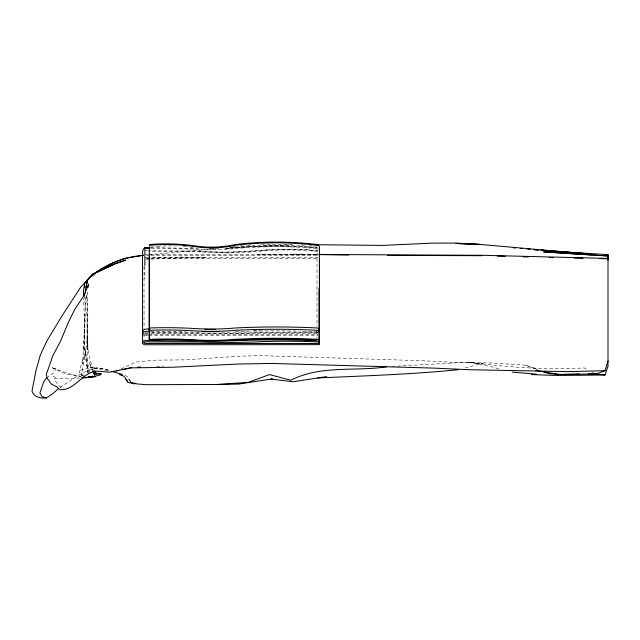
<?xml version="1.0" encoding="UTF-8"?>
<svg xmlns="http://www.w3.org/2000/svg" width="640" height="640" viewBox="0 0 640 640"><rect width="100%" height="100%" fill="white"/><g stroke="black" fill="none" stroke-linecap="round" stroke-linejoin="round"><path stroke-width="0.48" stroke-dasharray="3.2 2.4" d="M85.328 297.192C86.088 322.056 81.848 347.616 88.352 371.976L90.704 373.824M82.816 376.056L81.616 374.504L85.536 352.744L87.104 339.44L87 315.608L84.24 297.12M87.104 339.44L87.32 327.12M316.488 246.448L317.016 247.144L316.488 247.84A446.52 446.52 0 0 0 235.528 247.832A244.864 244.864 0 0 1 225.096 248.56C255.472 245.872 286.088 244.864 316.488 247.84M46.48 377.992L54.664 371.888L55.424 368.784L51.92 367.688L66.968 374.576L71.768 374.576L81.424 376.616M92.608 276.368L95.592 274.248M60 387.504C74.528 378.704 91.136 362.416 109.512 370.504M318.288 250.328L317.104 250.752A294.88 294.88 0 0 0 256.832 250.744A342.688 342.688 0 0 1 199.456 251.072L148.872 250.752M121.096 368.912L135.432 362.12L155.224 360.176L185.608 359.832L237.072 356.352L258.112 355.568L422.744 360.744L456.792 362.504L491.36 363L525.576 365.216L538.328 369.488M318.28 257.648L148.856 257.744M80.232 370.344L90.176 367.592L97.624 367.928M465.064 367.936L482.808 363.2L476.752 363.616L468.672 362.112L392.312 366.416M316.624 248.528L316.488 248.552A447.816 447.456 0 0 0 235.528 248.552A245.576 245.384 0 0 1 201.36 249.272L150.872 248.344M317.712 251.352L317.104 251.456A295.736 295.496 0 0 0 256.832 251.456A343.68 343.408 0 0 1 199.456 251.776L148.872 251.456M146.176 258.688L150.928 257.968L183.648 257.064L206.016 257.856L183.952 257.848L146.4 259.32M232.68 246.8L235.552 246.448M240.336 245.848L242.256 245.616M148.736 254.736L214.488 248.8M229.936 247.544L292.32 244.752M248.992 244.928L250.792 244.784M317.712 332.808L317.104 332.848A532.592 399.088 0 0 0 256.832 332.848A619.648 464.32 0 0 1 199.456 332.984L150.872 332.848M79.752 378.04L54.464 378.512L54.824 380.2L58.936 385.68L63.304 388.84M156.56 366.4L163.52 366.12M303.344 254.096L257.664 254.536L317.936 254.464M261.272 244.504L291.728 244.504M150.872 247.624L198.408 248.464M144.872 250.752L147.872 250.744M144.872 254.616L318.28 254.712M146.864 255.312L149.848 255.312M150.848 255.312L318 255.312M144.872 257.744L147.864 257.744M146.864 258.424L149.848 258.424M150.848 258.424L318 258.424M150.872 331.56L185.624 331.744M150.848 332.144L201.592 332.144M221.488 332.144L318 332.144M144.872 332.848L149.872 332.848M144.872 333.44L149.848 333.44M150.848 333.44L318 333.44M147.864 334.448L144.872 334.448L144.016 333.648M148.856 334.448L318 334.448M147.864 335.744L144.208 335.512M148.856 335.744L318 335.744M84.608 374.976L81.128 374.976L79.08 372.096L85.424 351.712L82.616 364.032L84.576 326.072L84.688 313.92L83.904 350.88L84.576 326.072L83.656 298.496M209.904 248.808L218.448 248.792A244.864 244.864 0 0 1 208.96 248.808M292.04 254.216L318.872 254.6M199.456 251.072C238.688 255.28 277.904 245.632 317.104 250.752M301.224 244.784L303.024 244.928M309.76 245.616L312.648 245.968M189.976 247.2L193.528 247.64M82.432 377.408L71.768 374.576L51.92 367.688M316.624 247.192L297.616 245.232L254.4 245.232L231.72 247.64A170.6 170.464 0 0 1 228.864 247.944M108.672 370.152L99.816 368.192L90.176 367.592L103.304 369.576L108.992 371.328M498.728 368.744L488.576 366.04L468.672 362.112C507.024 367.32 545.624 370.016 584.336 367.928L587.72 369.64M525.576 365.216L537.608 369.6M124.936 375.472L127.312 376.4L128.344 378.104M92.28 375.056L92.912 375.32M83.808 376.192L81.128 374.976L84.008 377.616M52.872 376.24L58.112 378.648M591.944 371.792L593.632 372.648M316.944 331.216L316.488 331.648A807.008 604.72 0 0 0 300.12 331.16M92.728 370.512L89.136 362.272L92.456 370.424M93.384 369.656L90.344 361.264L87.984 348.72L87.04 337.088L87.88 349.84L87.272 290.528M89.432 372.064L84.888 349.248L87.16 362.856L87.808 312.728L86.312 294.136M88.16 373.432L86.84 363.464L87.44 372.936M86.424 294.688L87.024 301.28M317.016 247.144L317 326.536M317 331.288L317 338.648M144.872 266.488L144.872 278.968M144.016 266.464L144.048 328.272M144.048 333.488L144.048 339.224M150.016 247.168A147.984 147.872 0 0 1 156.616 246.432M157.448 246.36A147.984 147.872 0 0 1 174.84 245.92M183.12 246.424A147.984 147.872 0 0 1 186.424 246.76M227.904 248.032A170.6 170.464 0 0 1 225.048 248.264M253.256 330.672A619.648 464.32 0 0 0 256.832 330.544A532.592 399.088 0 0 1 260.176 330.408M235.528 331.648A807.008 604.72 0 0 1 249.008 331.224M253.824 331.112A807.008 604.72 0 0 1 299.152 331.136"/><path stroke-width="0.96" d="M608 260.096L608 254.648L554.992 251.36M85.384 293.208L85.432 289.224L87.64 279.808C101.84 265.208 122.784 257.112 142.984 255.344M84.632 287.44L84.808 285.504M318.776 245.416L319.392 246.816L319.152 249.184M86.448 287.208L86.744 285.36M87.04 283.504L87.64 279.808L84.648 283.152L83.432 291.608L83.592 296.528M87.872 287.744L88.672 284.032L83.528 296.272L75.04 308.84L68.104 322.928L60.424 341.496L53.032 355.28L46.296 374.416L47.16 378.224L51.496 384.2L56.928 386.824L59.736 389.664C74.16 390.864 81.664 373.816 95.408 371.008L109.456 372.2L131.776 367.592M149.272 248.424L149.272 339.688L150.016 340.088A266.12 199.416 0 0 1 186.424 339.92L193.528 340.288A307.08 230.104 0 0 0 231.72 340.288L254.4 339.288L297.624 339.288L317 340.304L316.488 340.664A807.008 604.72 0 0 0 235.528 340.664A442.88 331.864 0 0 1 201.36 340.96L144.872 340.576C141.944 340.776 141.944 344.568 144.872 344.76L318.536 344.648L319.04 344.112L319.04 288.608M149.272 339.688L150.016 339.288A364.472 273.112 0 0 1 195.376 339.888A200.448 150.2 0 0 0 235.528 339.288A624.328 467.832 0 0 1 317.104 339.288L318.776 339.664L319.472 340.576L318.776 341.488L317.104 341.872A532.592 399.088 0 0 0 256.832 341.872A619.648 464.32 0 0 1 199.456 342L144.872 341.872L144.016 342.672L144.872 343.472L318 343.472L319.04 344.112M535.504 370.472L559.392 374.392L596.168 373.976L605.04 370.72L608 360.968M531.336 374.552L556.12 375.464L605.04 375.024L608 366.264L608 255.968L543.528 251.896L591.992 255.048M46.48 377.992L43.816 381.528L39.92 392.96L42.208 396.68L46.464 397.912L52 394.272L58.448 388.672M319.152 329.896L319.152 328.608L317.104 327.96A624.328 467.832 0 0 0 235.528 327.96A200.448 150.2 0 0 1 195.376 328.56A364.472 273.112 0 0 0 150.016 327.96L149.488 328.648M319.152 332.208L319.152 330.912L317.104 330.264A624.328 467.832 0 0 0 235.528 330.272A200.448 150.2 0 0 1 195.376 330.872A364.472 273.112 0 0 0 150.016 330.272L149.488 330.952M92.848 274.112L84.648 283.152L92.848 274.112L93.976 273.312L86.528 280.856L92.848 274.112L112.68 263.08L124.096 258.512L142.984 255.368M93.728 370.592L97.304 373.736C111.192 373.744 82.84 378.816 82.496 377.84M87.144 280.568L80.976 286.744L62.352 315.376L46.816 341.04L40.376 354.928L36.056 370.192L32 391.08C33.784 397.376 40.848 398.528 46.464 397.912M149.872 247.624L144.872 247.624C142.416 249.4 141.944 253.008 143.144 255.656M109.608 265.24L112.68 263.08L104.384 268.4M104.888 268.216L108.048 266.272M116.616 371.104L118.408 370.232M99.568 374.128L100.888 373.824M122.52 369.72L130.6 367.872L172.872 367.232L238.056 364.04L271.496 363.432L434.24 368.128L470.24 369.752L567.536 371.608L605.04 370.72M149.824 245.264L150.016 245.232A202.728 202.568 0 0 1 195.376 246.688A112.184 112.088 0 0 0 235.528 245.232A347.024 346.744 0 0 1 317.104 245.232L317.712 245.336M326.664 376.592L293.2 381.76L271.096 379.08L272.304 378.896L238.448 384.096L217.096 384.472L146.384 384.696L137.392 383.976L130.92 382.368L128.864 378.952M458.52 369.68C411.776 374.384 364.64 375.832 317.688 377.96M386.416 366.864C354.504 371.64 320.584 364.912 290.888 380.256L269.48 374.568L248.312 382.384L217.096 384.472M88.168 376.872L91.592 376.696M137.672 367.176L140.656 367.056M579.504 374.08L560.184 374.52L548.72 373.64L543.168 371.624M144.872 248.344L149.872 248.344M387.488 255.384L482.256 255.688M149.872 329.256C148.16 328.432 140.624 329.048 143.144 332.576M149.872 331.56C148.16 330.736 140.624 331.36 143.144 334.88M588.28 373.976L596.168 373.976M313.92 244.68L383 245.416L431.336 243.16L455.688 243.048L480.104 244.424L578.664 253.136M318.928 254.472L482.776 255.296L608 258.432M318.872 254.6L348.688 255.032M549.2 257.52L553.184 257.608M574.112 258.048L583.08 258.24M600.024 258.6L608 258.776M97.304 373.736L101.064 373.832M497.248 256.104L505.24 256.328M523.224 256.824L528.224 256.968M480.416 244.448L455.992 243.464L480.104 244.424M592.976 255.112L608 255.968M580.632 253.264L588.48 253.784L541.04 250.088M86.088 377.256L91.32 377.616L88.816 376.48M530.168 249.248L527.24 249.072M534.12 249.552L539.064 249.936M522.28 248.664L520.272 248.44M537.152 249.888L534.176 249.648L538.12 249.928M545.08 250.544L541.112 250.216L553 251.176L547.064 250.704M513.328 247.856L515.312 248.024M554.984 251.344L567.872 252.424M512.192 372.112L536.128 374.136M596.168 373.936L605.04 375.024M82.432 377.408L84.008 377.616M125.664 378.96L128.048 382.368L134.72 383.976M122.56 374.544L112.064 371.432M90.192 376.672L91.848 377.192L95.616 376.696L94.36 376.248M119.416 374.544L124.32 376.4M318.288 244.92L317.104 244.504A346.024 346.024 0 0 0 235.528 244.496A111.864 111.864 0 0 1 195.368 245.976A202.144 202.144 0 0 0 150.016 244.496L149.296 245.224L149.488 246.168M92.824 371.328L96.424 374.512M93.504 371.936L96.192 374.384M124.784 377.144L128.048 382.368M93.208 372.08L94.72 375.088L93.128 371.424M83.856 294.488L84.144 296.408M608 254.648L608 255.552M319.472 247.624L319.472 340.576M319.392 258.416L319.392 340.912M319.008 340.352L319.008 344.272M149.296 256.952L149.296 339.792M144.872 247.624L144.872 265.528M142.504 255.496L142.576 343.096M215.488 329.4A307.08 230.104 0 0 1 204.976 329.336M219.312 331.656A307.08 230.104 0 0 1 202.112 331.576M115.328 263.624L95.152 273.16L115.528 263.64L125.816 260.072L115.328 263.624"/></g></svg>
